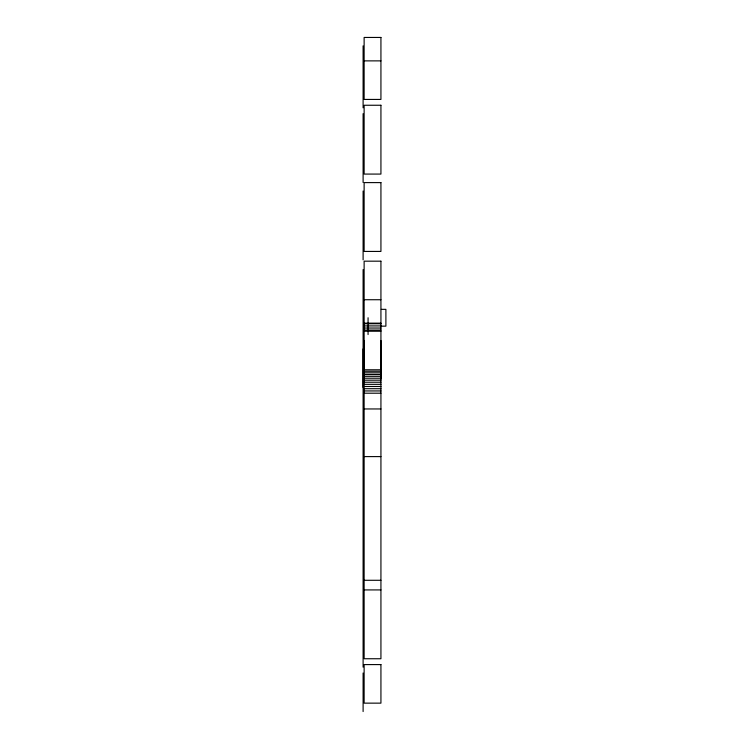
<?xml version="1.0" encoding="UTF-8"?>
<svg xmlns="http://www.w3.org/2000/svg" width="749" height="749" viewBox="0 0 749 749"><rect width="100%" height="100%" fill="white"/><g stroke="black" fill="none" stroke-linecap="round" stroke-linejoin="round"><path stroke-width="1.12" d="M363.106 387.439L363.106 348.884M364.126 379.031L364.126 340.477M380.932 379.031L380.932 340.477M364.126 60.875L380.932 60.875M364.126 299.731L380.932 299.731M381.316 309.346L385.894 309.346L385.894 326.152L381.316 326.152M364.126 323.156L380.932 323.156M364.126 323.755L380.932 323.755M364.126 325.918L380.932 325.918M364.126 328.034L380.932 328.034M364.126 330.075L380.932 330.075M364.126 331.227L380.932 331.227M364.126 369.781L380.932 369.781M364.126 371.251L380.932 371.251M364.126 372.833L380.932 372.833M364.126 374.528L380.932 374.528M364.126 376.326L380.932 376.326M364.126 378.208L380.932 378.208M364.126 380.183L380.932 380.183M364.126 382.224L380.932 382.224M364.126 384.34L380.932 384.34M364.126 386.493L380.932 386.493M364.126 388.703L380.932 388.703M364.126 390.941L380.932 390.941M364.126 393.206L380.932 393.206M364.126 408.954L380.932 408.954M364.126 456.6L380.932 456.6M364.126 580.288L380.932 580.288M364.126 589.922L380.932 589.922M368.068 317.754L368.068 334.56M363.106 45.858L363.106 107.837M363.106 113.67L363.106 182.484M363.106 191.014L363.106 259.837M363.106 269.593L363.106 667.153M363.106 672.995L363.106 711.55M380.932 37.45L364.126 37.45L364.126 99.43L380.932 99.43L380.932 37.45M380.932 105.253L364.126 105.253L364.126 174.077L380.932 174.077L380.932 105.253M380.932 182.606L364.126 182.606L364.126 251.43L380.932 251.43L380.932 182.606M380.932 261.176L364.126 261.176L364.126 658.745L380.932 658.745L380.932 261.176M380.932 664.588L364.126 664.588L364.126 703.142L380.932 703.142L380.932 664.588"/></g></svg>
